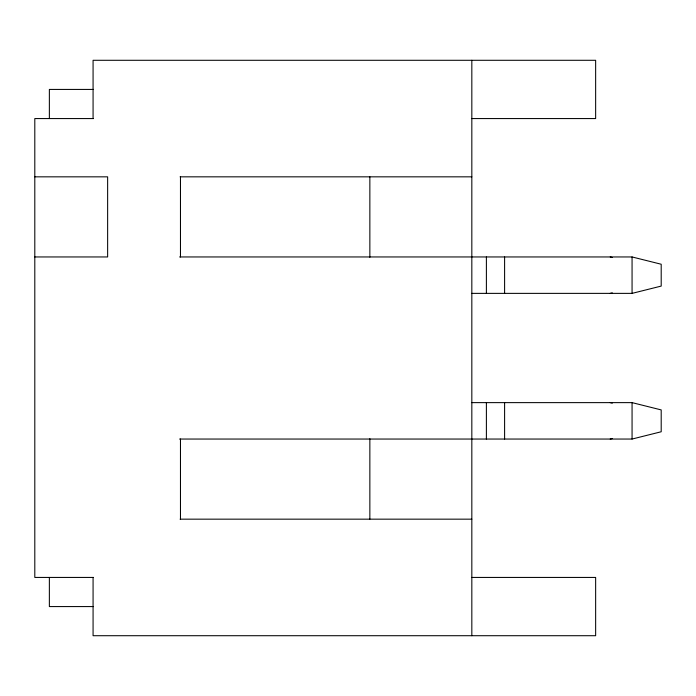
<?xml version="1.0" encoding="UTF-8"?>
<svg xmlns="http://www.w3.org/2000/svg" width="696" height="696" viewBox="0 0 696 696"><rect width="100%" height="100%" fill="white"/><g stroke="black" fill="none" stroke-linecap="round" stroke-linejoin="round"><path stroke-width="1.04" d="M610.218 293.373L612.297 292.851M471.827 293.373L632.064 293.373L661.2 286.091L661.2 264.236L632.064 256.954L179.603 256.954M610.218 439.046L612.297 438.524M179.603 439.046L632.064 439.046L661.2 431.764L661.2 409.909L632.064 402.627L471.827 402.627M93.394 89.427L49.364 89.427L49.364 118.564M93.508 118.564L34.8 118.564L34.8 577.436L93.508 577.436M471.827 118.564L595.645 118.564L595.645 60.291L93.073 60.291L93.073 118.564M34.8 176.836L107.636 176.836L107.636 256.954L34.8 256.954M180.099 176.836L471.827 176.836M180.099 519.164L471.827 519.164M471.827 577.436L595.645 577.436L595.645 635.709L93.073 635.709L93.073 577.436M93.394 606.573L49.364 606.573L49.364 577.436M610.218 256.954L612.297 257.476M610.218 402.627L612.297 403.149M632.064 256.954L632.064 293.373M632.064 402.627L632.064 439.046M504.6 256.954L504.6 293.373M504.6 402.627L504.6 439.046M486.391 256.954L486.391 293.373M486.391 402.627L486.391 439.046M471.827 60.291L471.827 635.709M369.854 176.836L369.854 257.311M369.854 438.689L369.854 519.164M180.473 176.836L180.473 256.954M180.473 439.046L180.473 519.164"/></g></svg>
